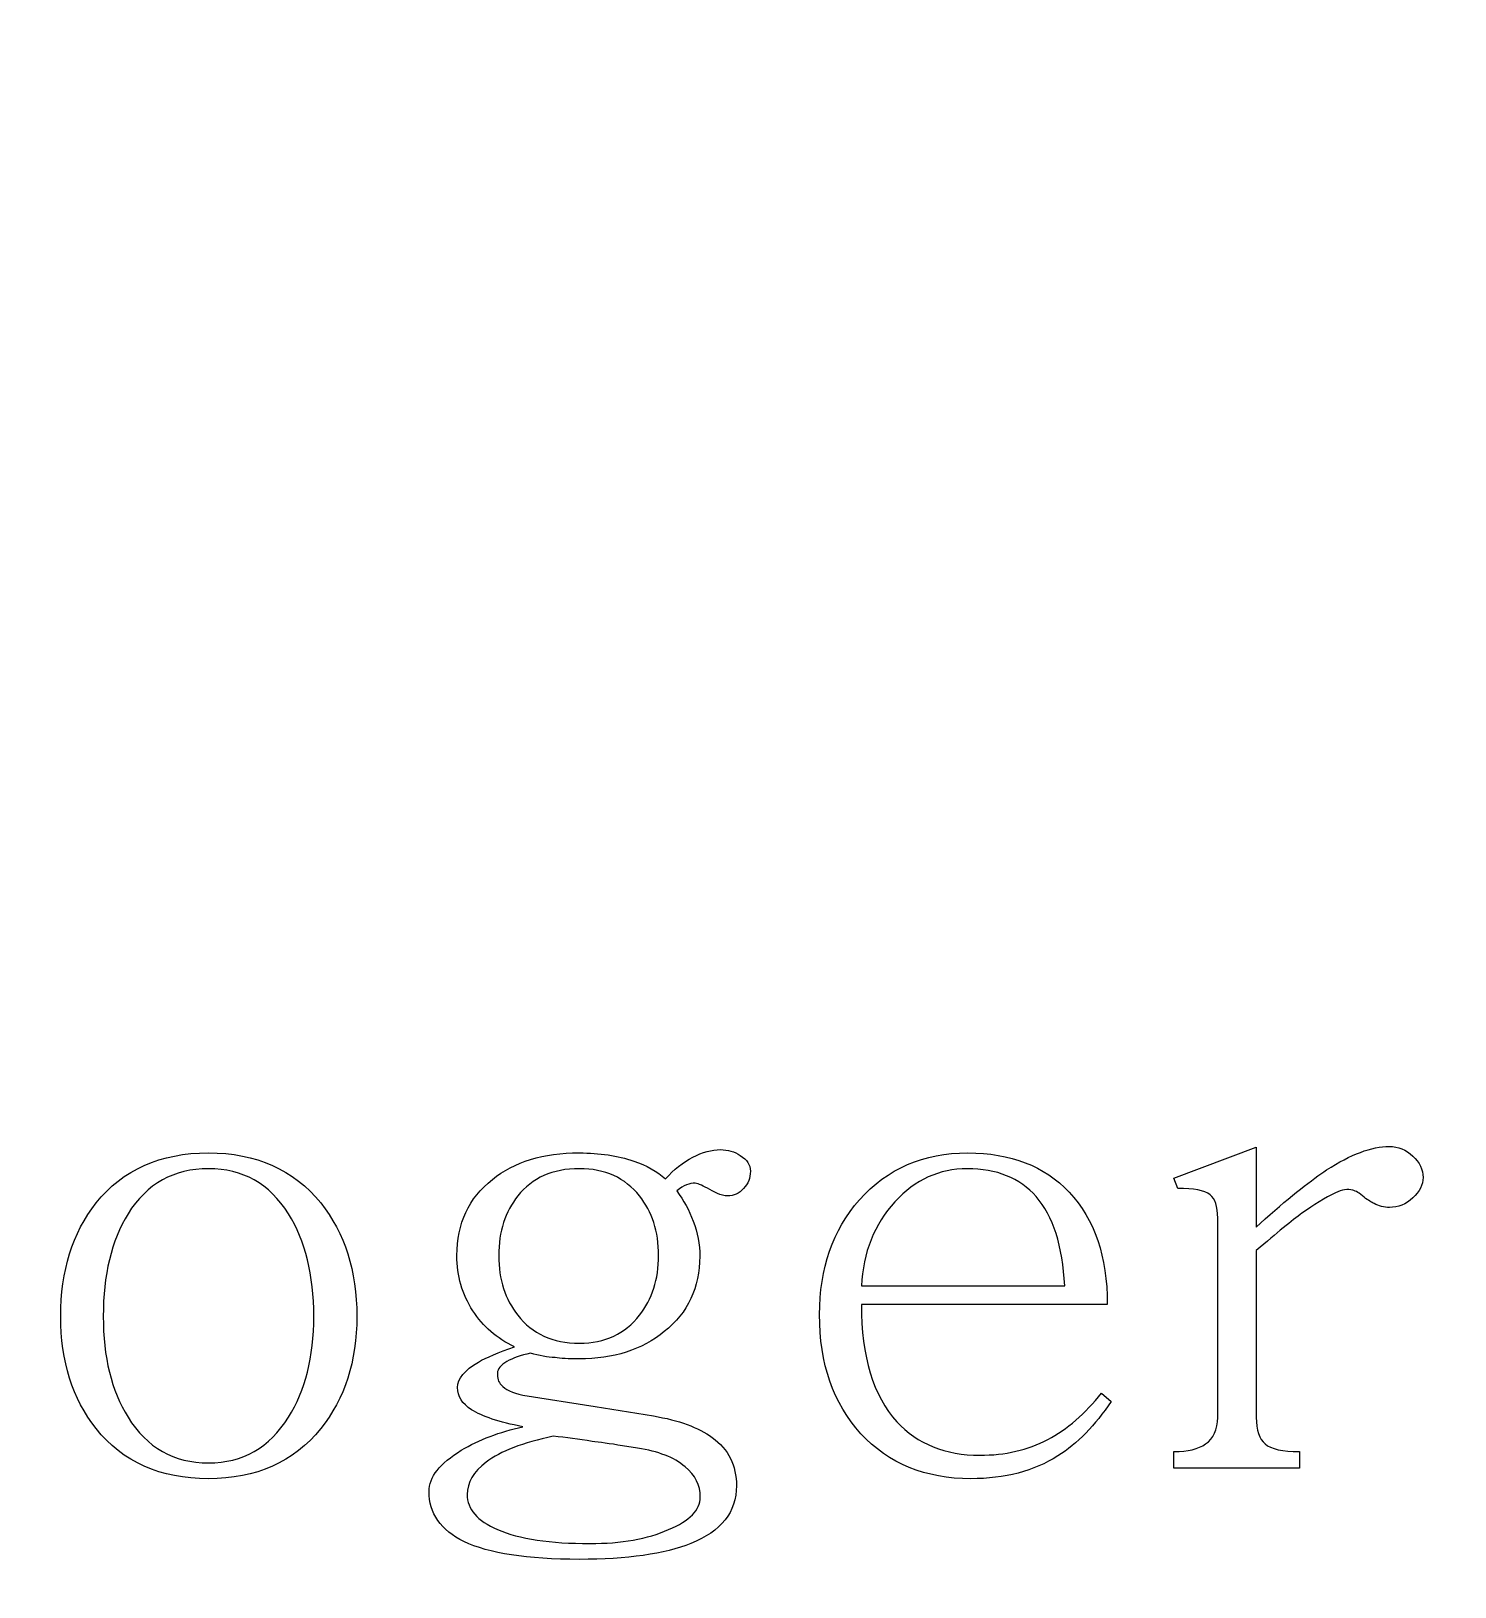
# Model space of a CAD drawing. Header units: millimetres. Extents: x -96 to 58, y -5 to 152.
# Drawn here: x -42.9 to -23.97, y 82.65 to 103.33 of the extents above; entities that cross this region are included whole.
import ezdxf

# ---------------------------------------------------------------- set-up
doc = ezdxf.new("R2010")
doc.units = ezdxf.units.MM
doc.header["$MEASUREMENT"] = 0
doc.layers.add('Capa 1', color=7, linetype='Continuous')

msp = doc.modelspace()

# ---------------------------------------------------------------- linework, layer by layer
at = {"layer": 'Capa 1', "color": 250, "lineweight": 9}
msp.add_open_spline([(-95.1806, 149.5), (-95.1806, 149.5), (57.2195, 149.5), (57.2195, 149.5), (57.2195, 149.5), (57.2195, 149.5), (57.2195, -2.9001), (57.2195, -2.9001), (57.2195, -2.9001), (57.2195, -2.9001), (-95.1806, -2.9001), (-95.1806, -2.9001), (-95.1806, -2.9001), (-95.1806, -2.9001), (-95.1806, 149.5), (-95.1806, 149.5)], degree=3, knots=[0, 0, 0, 0, 0.2, 0.2, 0.2, 0.2, 0.4, 0.4, 0.4, 0.4, 0.6, 0.6, 0.6, 0.6, 1, 1, 1, 1], dxfattribs=at)
at = {"layer": 'Capa 1', "color": 7}
msp.add_open_spline([(-18.9806, 128.6859), (11.6082, 128.6859), (36.4054, 103.8887), (36.4054, 73.2999), (36.4054, 73.2999), (36.4054, 42.7112), (11.6082, 17.9139), (-18.9806, 17.9139), (-18.9806, 17.9139), (-49.5694, 17.9139), (-74.3666, 42.7111), (-74.3666, 73.2999), (-74.3666, 73.2999), (-74.3666, 103.8888), (-49.5694, 128.6859), (-18.9806, 128.6859)], degree=3, knots=[0, 0, 0, 0, 0.2, 0.2, 0.2, 0.2, 0.4, 0.4, 0.4, 0.4, 0.6, 0.6, 0.6, 0.6, 1, 1, 1, 1], dxfattribs=at)
at = {"layer": 'Capa 1', "color": 250}
for points, knots in [([(-27.7091, 84.2345), (-27.7091, 84.2345), (-26.0424, 84.2345), (-26.0424, 84.2345), (-26.0424, 84.2345), (-26.0424, 84.2345), (-26.0424, 84.4532), (-26.0424, 84.4532), (-26.0424, 84.4532), (-26.2667, 84.4532), (-26.4177, 84.4861), (-26.4968, 84.5537), (-26.4968, 84.5537), (-26.5759, 84.6213), (-26.6147, 84.7392), (-26.6147, 84.9075), (-26.6147, 84.9075), (-26.6147, 84.9075), (-26.6147, 87.1252), (-26.6147, 87.1252), (-26.6147, 87.1252), (-26.34, 87.3609), (-26.1373, 87.5262), (-26.0079, 87.6212), (-26.0079, 87.6212), (-25.8511, 87.7334), (-25.7015, 87.8239), (-25.5621, 87.8915), (-25.5621, 87.8915), (-25.4772, 87.9362), (-25.401, 87.9476), (-25.3334, 87.9246), (-25.3334, 87.9246), (-25.2946, 87.9189), (-25.2442, 87.8886), (-25.1824, 87.8326), (-25.1824, 87.8326), (-25.1263, 87.7923), (-25.0817, 87.765), (-25.0472, 87.7477), (-25.0472, 87.7477), (-24.9854, 87.7147), (-24.9178, 87.6974), (-24.8459, 87.6974), (-24.8459, 87.6974), (-24.728, 87.6975), (-24.623, 87.7391), (-24.5338, 87.8239), (-24.5338, 87.8239), (-24.4432, 87.9088), (-24.3986, 87.9979), (-24.3986, 88.0943), (-24.3986, 88.0943), (-24.3986, 88.2007), (-24.4432, 88.2956), (-24.5338, 88.3805), (-24.5338, 88.3805), (-24.623, 88.4654), (-24.728, 88.507), (-24.8459, 88.507), (-24.8459, 88.507), (-25.0817, 88.5071), (-25.3593, 88.4035), (-25.68, 88.195), (-25.68, 88.195), (-25.8698, 88.0713), (-26.143, 87.8556), (-26.4968, 87.5464), (-26.4968, 87.5464), (-26.4968, 87.5464), (-26.6147, 87.4371), (-26.6147, 87.4371), (-26.6147, 87.4371), (-26.6147, 87.4371), (-26.6147, 88.4986), (-26.6147, 88.4986), (-26.6147, 88.4986), (-26.6147, 88.4986), (-27.7091, 88.0858), (-27.7091, 88.0858), (-27.7091, 88.0858), (-27.7091, 88.0858), (-27.6588, 87.9507), (-27.6588, 87.9507), (-27.6588, 87.9507), (-27.4459, 87.9507), (-27.3021, 87.9232), (-27.2288, 87.8656), (-27.2288, 87.8656), (-27.1612, 87.8153), (-27.1281, 87.7118), (-27.1281, 87.555), (-27.1281, 87.555), (-27.1281, 87.555), (-27.1281, 84.9076), (-27.1281, 84.9076), (-27.1281, 84.9076), (-27.1281, 84.7451), (-27.1813, 84.6271), (-27.2878, 84.5537), (-27.2878, 84.5537), (-27.3841, 84.4862), (-27.5236, 84.4531), (-27.7091, 84.4531), (-27.7091, 84.4531), (-27.7091, 84.4531), (-27.7091, 84.2345), (-27.7091, 84.2345)], [0, 0, 0, 0, 0.0357143, 0.0357143, 0.0357143, 0.0357143, 0.0714286, 0.0714286, 0.0714286, 0.0714286, 0.1071429, 0.1071429, 0.1071429, 0.1071429, 0.1428571, 0.1428571, 0.1428571, 0.1428571, 0.1785714, 0.1785714, 0.1785714, 0.1785714, 0.2142857, 0.2142857, 0.2142857, 0.2142857, 0.25, 0.25, 0.25, 0.25, 0.2857143, 0.2857143, 0.2857143, 0.2857143, 0.3214286, 0.3214286, 0.3214286, 0.3214286, 0.3571429, 0.3571429, 0.3571429, 0.3571429, 0.3928571, 0.3928571, 0.3928571, 0.3928571, 0.4285714, 0.4285714, 0.4285714, 0.4285714, 0.4642857, 0.4642857, 0.4642857, 0.4642857, 0.5, 0.5, 0.5, 0.5, 0.5357143, 0.5357143, 0.5357143, 0.5357143, 0.5714286, 0.5714286, 0.5714286, 0.5714286, 0.6071429, 0.6071429, 0.6071429, 0.6071429, 0.6428571, 0.6428571, 0.6428571, 0.6428571, 0.6785714, 0.6785714, 0.6785714, 0.6785714, 0.7142857, 0.7142857, 0.7142857, 0.7142857, 0.75, 0.75, 0.75, 0.75, 0.7857143, 0.7857143, 0.7857143, 0.7857143, 0.8214286, 0.8214286, 0.8214286, 0.8214286, 0.8571429, 0.8571429, 0.8571429, 0.8571429, 0.8928571, 0.8928571, 0.8928571, 0.8928571, 0.9285714, 0.9285714, 0.9285714, 0.9285714, 1, 1, 1, 1]), ([(-40.5426, 88.4224), (-41.184, 88.4224), (-41.6815, 88.2007), (-42.0353, 87.7563), (-42.0353, 87.7563), (-42.3503, 87.3581), (-42.507, 86.8547), (-42.507, 86.2492), (-42.507, 86.2492), (-42.5069, 85.654), (-42.3503, 85.1563), (-42.0353, 84.7579), (-42.0353, 84.7579), (-41.6815, 84.3137), (-41.184, 84.0921), (-40.5426, 84.0921), (-40.5426, 84.0921), (-39.9084, 84.0923), (-39.4108, 84.3136), (-39.0513, 84.7579), (-39.0513, 84.7579), (-38.7306, 85.1565), (-38.571, 85.6539), (-38.571, 86.2492), (-38.571, 86.2492), (-38.571, 86.8547), (-38.7306, 87.358), (-39.0513, 87.7563), (-39.0513, 87.7563), (-39.4108, 88.2007), (-39.9084, 88.4222), (-40.5426, 88.4224)], [0, 0, 0, 0, 0.1111111, 0.1111111, 0.1111111, 0.1111111, 0.2222222, 0.2222222, 0.2222222, 0.2222222, 0.3333333, 0.3333333, 0.3333333, 0.3333333, 0.4444444, 0.4444444, 0.4444444, 0.4444444, 0.5555556, 0.5555556, 0.5555556, 0.5555556, 0.6666667, 0.6666667, 0.6666667, 0.6666667, 0.7777778, 0.7777778, 0.7777778, 0.7777778, 1, 1, 1, 1]), ([(-35.6143, 88.4224), (-36.0917, 88.4224), (-36.4771, 88.3042), (-36.7691, 88.0684), (-36.7691, 88.0684), (-37.084, 87.8211), (-37.2408, 87.4845), (-37.2408, 87.0574), (-37.2408, 87.0574), (-37.2408, 86.7872), (-37.1703, 86.5426), (-37.0294, 86.324), (-37.0294, 86.324), (-36.8956, 86.1169), (-36.7101, 85.9559), (-36.4743, 85.8437), (-36.4743, 85.8437), (-36.6871, 85.7704), (-36.8467, 85.7042), (-36.9546, 85.6424), (-36.9546, 85.6424), (-37.1401, 85.5345), (-37.2321, 85.4223), (-37.2321, 85.3044), (-37.2321, 85.3044), (-37.2321, 85.1866), (-37.1703, 85.0887), (-37.0466, 85.0096), (-37.0466, 85.0096), (-36.9057, 84.9205), (-36.6785, 84.8442), (-36.3635, 84.7824), (-36.3635, 84.7824), (-36.6727, 84.715), (-36.946, 84.6112), (-37.1818, 84.4703), (-37.1818, 84.4703), (-37.468, 84.2964), (-37.6103, 84.1137), (-37.6103, 83.9224), (-37.6103, 83.9224), (-37.6103, 83.6307), (-37.4565, 83.409), (-37.1473, 83.2566), (-37.1473, 83.2566), (-36.8151, 83.0999), (-36.3046, 83.0207), (-35.6143, 83.0207), (-35.6143, 83.0207), (-34.9743, 83.0209), (-34.4796, 83.0912), (-34.1316, 83.2307), (-34.1316, 83.2307), (-33.7275, 83.3934), (-33.5248, 83.6492), (-33.5248, 83.9986), (-33.5248, 83.9986), (-33.5248, 84.2677), (-33.6312, 84.4818), (-33.8454, 84.64), (-33.8454, 84.64), (-34.031, 84.7739), (-34.2912, 84.8701), (-34.6292, 84.9262), (-34.6292, 84.9262), (-34.6292, 84.9262), (-35.4043, 85.0529), (-35.4043, 85.0529), (-35.4043, 85.0529), (-35.4043, 85.0529), (-36.365, 85.2037), (-36.365, 85.2037), (-36.365, 85.2037), (-36.5045, 85.2327), (-36.6008, 85.2771), (-36.6511, 85.3389), (-36.6511, 85.3389), (-36.69, 85.3777), (-36.7072, 85.431), (-36.7015, 85.4985), (-36.7015, 85.4985), (-36.7015, 85.549), (-36.6598, 85.5992), (-36.5749, 85.651), (-36.5749, 85.651), (-36.4958, 85.6956), (-36.3923, 85.7315), (-36.2629, 85.7603), (-36.2629, 85.7603), (-36.1449, 85.726), (-36.0356, 85.7071), (-35.935, 85.7013), (-35.935, 85.7013), (-35.8674, 85.6899), (-35.7595, 85.6841), (-35.6143, 85.6841), (-35.6143, 85.6841), (-35.1584, 85.6841), (-34.7816, 85.8049), (-34.484, 86.0465), (-34.484, 86.0465), (-34.169, 86.2997), (-34.0123, 86.6332), (-34.0123, 87.0488), (-34.0123, 87.0488), (-34.0123, 87.2071), (-34.041, 87.3609), (-34.0985, 87.5133), (-34.0985, 87.5133), (-34.1546, 87.6586), (-34.2265, 87.7937), (-34.3171, 87.9174), (-34.3171, 87.9174), (-34.2265, 87.9908), (-34.146, 88.0238), (-34.0727, 88.0181), (-34.0727, 88.0181), (-34.0281, 88.0124), (-33.9634, 87.985), (-33.8785, 87.9347), (-33.8785, 87.9347), (-33.8339, 87.9118), (-33.7994, 87.8944), (-33.7779, 87.8829), (-33.7779, 87.8829), (-33.7333, 87.8614), (-33.6873, 87.8498), (-33.6427, 87.8498), (-33.6427, 87.8498), (-33.5578, 87.8499), (-33.4888, 87.8829), (-33.4313, 87.9505), (-33.4313, 87.9505), (-33.3694, 88.0124), (-33.3392, 88.0885), (-33.3392, 88.1791), (-33.3392, 88.1791), (-33.3392, 88.2626), (-33.3838, 88.333), (-33.4744, 88.3891), (-33.4744, 88.3891), (-33.5521, 88.4394), (-33.6398, 88.4653), (-33.7347, 88.4653), (-33.7347, 88.4653), (-33.8526, 88.4654), (-33.9763, 88.4308), (-34.1057, 88.3632), (-34.1057, 88.3632), (-34.2352, 88.2958), (-34.356, 88.2007), (-34.4681, 88.077), (-34.4681, 88.077), (-34.5803, 88.1779), (-34.7212, 88.2568), (-34.8895, 88.3129), (-34.8895, 88.3129), (-35.1038, 88.3862), (-35.3454, 88.4222), (-35.6143, 88.4224)], [0, 0, 0, 0, 0.0243902, 0.0243902, 0.0243902, 0.0243902, 0.0487805, 0.0487805, 0.0487805, 0.0487805, 0.0731707, 0.0731707, 0.0731707, 0.0731707, 0.097561, 0.097561, 0.097561, 0.097561, 0.1219512, 0.1219512, 0.1219512, 0.1219512, 0.1463415, 0.1463415, 0.1463415, 0.1463415, 0.1707317, 0.1707317, 0.1707317, 0.1707317, 0.195122, 0.195122, 0.195122, 0.195122, 0.2195122, 0.2195122, 0.2195122, 0.2195122, 0.2439024, 0.2439024, 0.2439024, 0.2439024, 0.2682927, 0.2682927, 0.2682927, 0.2682927, 0.2926829, 0.2926829, 0.2926829, 0.2926829, 0.3170732, 0.3170732, 0.3170732, 0.3170732, 0.3414634, 0.3414634, 0.3414634, 0.3414634, 0.3658537, 0.3658537, 0.3658537, 0.3658537, 0.3902439, 0.3902439, 0.3902439, 0.3902439, 0.4146341, 0.4146341, 0.4146341, 0.4146341, 0.4390244, 0.4390244, 0.4390244, 0.4390244, 0.4634146, 0.4634146, 0.4634146, 0.4634146, 0.4878049, 0.4878049, 0.4878049, 0.4878049, 0.5121951, 0.5121951, 0.5121951, 0.5121951, 0.5365854, 0.5365854, 0.5365854, 0.5365854, 0.5609756, 0.5609756, 0.5609756, 0.5609756, 0.5853659, 0.5853659, 0.5853659, 0.5853659, 0.6097561, 0.6097561, 0.6097561, 0.6097561, 0.6341463, 0.6341463, 0.6341463, 0.6341463, 0.6585366, 0.6585366, 0.6585366, 0.6585366, 0.6829268, 0.6829268, 0.6829268, 0.6829268, 0.7073171, 0.7073171, 0.7073171, 0.7073171, 0.7317073, 0.7317073, 0.7317073, 0.7317073, 0.7560976, 0.7560976, 0.7560976, 0.7560976, 0.7804878, 0.7804878, 0.7804878, 0.7804878, 0.804878, 0.804878, 0.804878, 0.804878, 0.8292683, 0.8292683, 0.8292683, 0.8292683, 0.8536585, 0.8536585, 0.8536585, 0.8536585, 0.8780488, 0.8780488, 0.8780488, 0.8780488, 0.902439, 0.902439, 0.902439, 0.902439, 0.9268293, 0.9268293, 0.9268293, 0.9268293, 0.9512195, 0.9512195, 0.9512195, 0.9512195, 1, 1, 1, 1]), ([(-28.6712, 85.2297), (-28.8898, 84.9551), (-29.1285, 84.7493), (-29.3874, 84.6141), (-29.3874, 84.6141), (-29.6506, 84.4746), (-29.9511, 84.4042), (-30.2891, 84.4042), (-30.2891, 84.4042), (-30.7493, 84.4044), (-31.1174, 84.5523), (-31.3921, 84.85), (-31.3921, 84.85), (-31.707, 85.1938), (-31.8638, 85.7128), (-31.8638, 86.4089), (-31.8638, 86.4089), (-31.8638, 86.4089), (-28.595, 86.409), (-28.595, 86.409), (-28.595, 86.409), (-28.595, 87.043), (-28.7633, 87.5406), (-29.1012, 87.9001), (-29.1012, 87.9001), (-29.432, 88.2483), (-29.8807, 88.4222), (-30.4487, 88.4222), (-30.4487, 88.4222), (-31.0383, 88.4224), (-31.5186, 88.2151), (-31.8897, 87.7995), (-31.8897, 87.7995), (-32.2434, 87.3941), (-32.4203, 86.8863), (-32.4203, 86.2737), (-32.4203, 86.2737), (-32.4203, 85.6222), (-32.2377, 85.0944), (-31.8724, 84.6903), (-31.8724, 84.6903), (-31.5014, 84.2921), (-31.0139, 84.0921), (-30.407, 84.0921), (-30.407, 84.0921), (-29.9569, 84.0923), (-29.5729, 84.1928), (-29.2522, 84.3955), (-29.2522, 84.3955), (-28.9934, 84.558), (-28.7575, 84.7996), (-28.5447, 85.1203), (-28.5447, 85.1203), (-28.5447, 85.1203), (-28.6712, 85.2297), (-28.6712, 85.2297)], [0, 0, 0, 0, 0.0666667, 0.0666667, 0.0666667, 0.0666667, 0.1333333, 0.1333333, 0.1333333, 0.1333333, 0.2, 0.2, 0.2, 0.2, 0.2666667, 0.2666667, 0.2666667, 0.2666667, 0.3333333, 0.3333333, 0.3333333, 0.3333333, 0.4, 0.4, 0.4, 0.4, 0.4666667, 0.4666667, 0.4666667, 0.4666667, 0.5333333, 0.5333333, 0.5333333, 0.5333333, 0.6, 0.6, 0.6, 0.6, 0.6666667, 0.6666667, 0.6666667, 0.6666667, 0.7333333, 0.7333333, 0.7333333, 0.7333333, 0.8, 0.8, 0.8, 0.8, 0.8666667, 0.8666667, 0.8666667, 0.8666667, 1, 1, 1, 1]), ([(-40.5426, 88.2122), (-40.0867, 88.2122), (-39.7329, 88.0123), (-39.4798, 87.614), (-39.4798, 87.614), (-39.2555, 87.2546), (-39.1433, 86.7986), (-39.1433, 86.2492), (-39.1433, 86.2492), (-39.1433, 85.7099), (-39.2555, 85.2627), (-39.4798, 84.9089), (-39.4798, 84.9089), (-39.7329, 84.5048), (-40.0867, 84.3021), (-40.5426, 84.3021), (-40.5426, 84.3021), (-41.0028, 84.3022), (-41.3609, 84.5048), (-41.6125, 84.9089), (-41.6125, 84.9089), (-41.8325, 85.2628), (-41.9418, 85.7099), (-41.9418, 86.2492), (-41.9418, 86.2492), (-41.9418, 86.7987), (-41.8325, 87.2544), (-41.6125, 87.614), (-41.6125, 87.614), (-41.3609, 88.0124), (-41.0028, 88.2122), (-40.5426, 88.2122)], [0, 0, 0, 0, 0.1111111, 0.1111111, 0.1111111, 0.1111111, 0.2222222, 0.2222222, 0.2222222, 0.2222222, 0.3333333, 0.3333333, 0.3333333, 0.3333333, 0.4444444, 0.4444444, 0.4444444, 0.4444444, 0.5555556, 0.5555556, 0.5555556, 0.5555556, 0.6666667, 0.6666667, 0.6666667, 0.6666667, 0.7777778, 0.7777778, 0.7777778, 0.7777778, 1, 1, 1, 1]), ([(-35.6143, 88.2122), (-35.2706, 88.2122), (-35.0045, 88.0914), (-34.8133, 87.8498), (-34.8133, 87.8498), (-34.645, 87.6413), (-34.5602, 87.3781), (-34.5602, 87.0574), (-34.5602, 87.0574), (-34.5602, 86.7426), (-34.645, 86.4779), (-34.8133, 86.265), (-34.8133, 86.265), (-35.0045, 86.0177), (-35.2706, 85.894), (-35.6143, 85.894), (-35.6143, 85.894), (-35.9681, 85.8941), (-36.2399, 86.0177), (-36.4311, 86.265), (-36.4311, 86.265), (-36.5994, 86.4737), (-36.6842, 86.7367), (-36.6842, 87.0574), (-36.6842, 87.0574), (-36.6842, 87.3782), (-36.5994, 87.6413), (-36.4311, 87.8498), (-36.4311, 87.8498), (-36.2399, 88.0916), (-35.9681, 88.2122), (-35.6143, 88.2122)], [0, 0, 0, 0, 0.1111111, 0.1111111, 0.1111111, 0.1111111, 0.2222222, 0.2222222, 0.2222222, 0.2222222, 0.3333333, 0.3333333, 0.3333333, 0.3333333, 0.4444444, 0.4444444, 0.4444444, 0.4444444, 0.5555556, 0.5555556, 0.5555556, 0.5555556, 0.6666667, 0.6666667, 0.6666667, 0.6666667, 0.7777778, 0.7777778, 0.7777778, 0.7777778, 1, 1, 1, 1]), ([(-29.1602, 86.6535), (-29.1602, 86.6535), (-31.8638, 86.6535), (-31.8638, 86.6535), (-31.8638, 86.6535), (-31.8408, 87.0978), (-31.6926, 87.4702), (-31.418, 87.7736), (-31.418, 87.7736), (-31.1476, 88.0656), (-30.8284, 88.2122), (-30.4573, 88.2122), (-30.4573, 88.2122), (-30.0647, 88.2122), (-29.7584, 88.0885), (-29.5398, 87.8412), (-29.5398, 87.8412), (-29.3141, 87.584), (-29.1889, 87.1869), (-29.1602, 86.6535)], [0, 0, 0, 0, 0.1666667, 0.1666667, 0.1666667, 0.1666667, 0.3333333, 0.3333333, 0.3333333, 0.3333333, 0.5, 0.5, 0.5, 0.5, 0.6666667, 0.6666667, 0.6666667, 0.6666667, 1, 1, 1, 1]), ([(-35.4719, 83.2308), (-35.9997, 83.2308), (-36.4095, 83.2925), (-36.7015, 83.4162), (-36.7015, 83.4162), (-36.9704, 83.5343), (-37.1041, 83.6894), (-37.1041, 83.8807), (-37.1041, 83.8807), (-37.1041, 84.0432), (-37.0193, 84.187), (-36.851, 84.3107), (-36.851, 84.3107), (-36.6612, 84.4576), (-36.3635, 84.5724), (-35.9594, 84.6558), (-35.9594, 84.6558), (-35.7897, 84.6401), (-35.6186, 84.617), (-35.4446, 84.5882), (-35.4446, 84.5882), (-35.3439, 84.5782), (-35.2087, 84.558), (-35.0405, 84.5293), (-35.0405, 84.5293), (-35.0405, 84.5293), (-34.8392, 84.4963), (-34.8392, 84.4963), (-34.8392, 84.4963), (-34.563, 84.4576), (-34.3531, 84.3754), (-34.2078, 84.2517), (-34.2078, 84.2517), (-34.0727, 84.1397), (-34.0051, 84.0044), (-34.0051, 83.8462), (-34.0051, 83.8462), (-34.0051, 83.6779), (-34.146, 83.5341), (-34.4264, 83.4162), (-34.4264, 83.4162), (-34.7069, 83.2926), (-35.0549, 83.2307), (-35.4719, 83.2308)], [0, 0, 0, 0, 0.0833333, 0.0833333, 0.0833333, 0.0833333, 0.1666667, 0.1666667, 0.1666667, 0.1666667, 0.25, 0.25, 0.25, 0.25, 0.3333333, 0.3333333, 0.3333333, 0.3333333, 0.4166667, 0.4166667, 0.4166667, 0.4166667, 0.5, 0.5, 0.5, 0.5, 0.5833333, 0.5833333, 0.5833333, 0.5833333, 0.6666667, 0.6666667, 0.6666667, 0.6666667, 0.75, 0.75, 0.75, 0.75, 0.8333333, 0.8333333, 0.8333333, 0.8333333, 1, 1, 1, 1])]:
    msp.add_open_spline(points, degree=3, knots=knots, dxfattribs=at)

doc.saveas('drawing.dxf')
